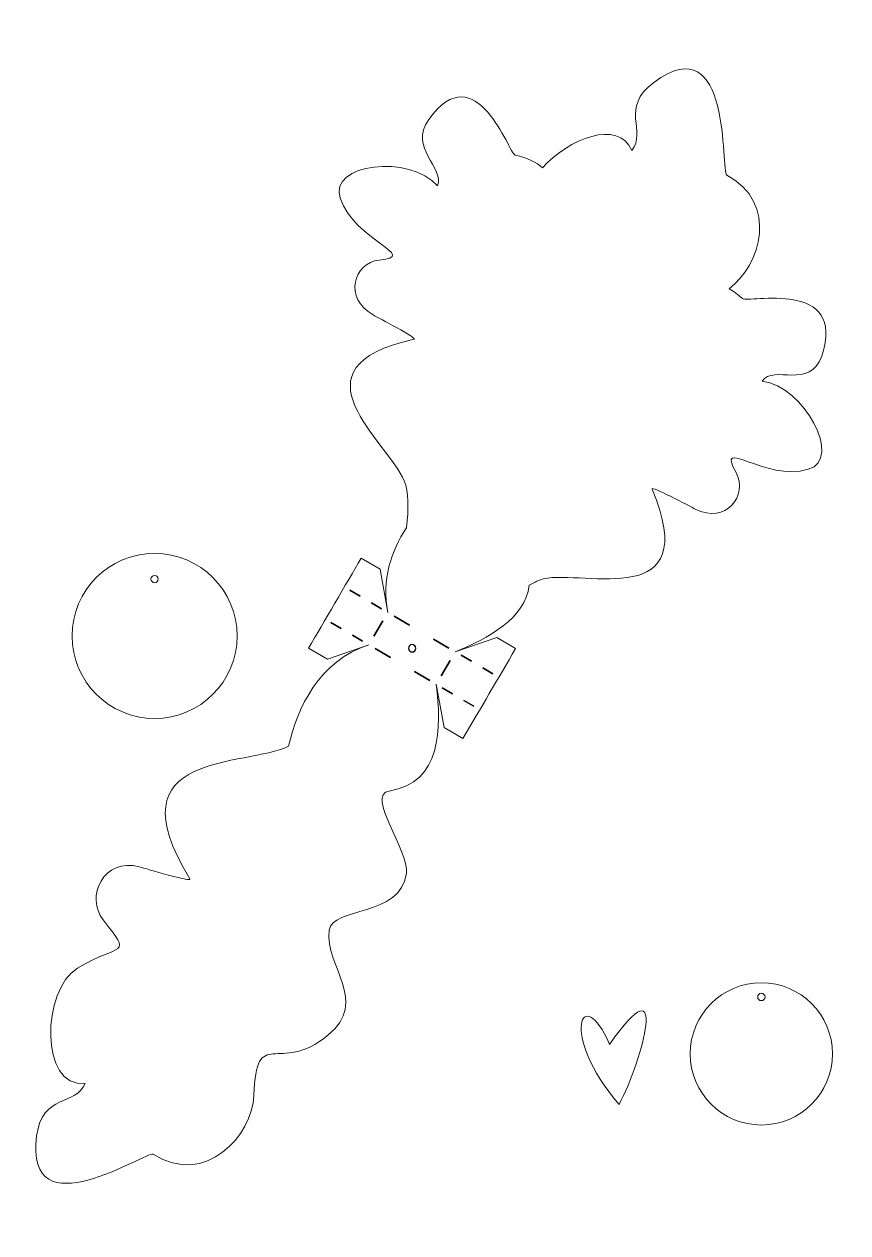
# Model space of a CAD drawing. Header units: millimetres. Extents: x -106 to 77, y -140 to 129.
import ezdxf

# ---------------------------------------------------------------- set-up
doc = ezdxf.new("R2010")
doc.units = ezdxf.units.MM
doc.header["$MEASUREMENT"] = 0
doc.layers.add('Layer 1', color=7, linetype='Continuous')

msp = doc.modelspace()

# ---------------------------------------------------------------- linework, layer by layer
at = {"layer": 'Layer 1', "color": 82, "lineweight": 5}
for points, knots in [([(-92.7736, -106.972), (-103.0213, -108.0926), (-102.4016, -86.0017), (-94.4982, -81.2676), (-94.4982, -81.2676), (-84.7465, -75.4265), (-82.1245, -78.897), (-88.7494, -70.4778), (-88.7494, -70.4778), (-92.7675, -65.3714), (-88.7014, -56.3869), (-80.6081, -58.6419), (-80.6081, -58.6419), (-79.2127, -59.0299), (-68.8019, -62.222), (-69.3696, -61.3029), (-69.3696, -61.3029), (-87.2063, -32.4456), (-56.7985, -36.4405), (-47.3617, -31.703), (-47.3617, -31.703), (-45.4052, -23.1919), (-40.6381, -12.685), (-29.4421, -9.0701), (-29.4421, -9.0701), (-29.4421, -9.0701), (-38.7032, -12.2477), (-38.7032, -12.2477), (-38.7032, -12.2477), (-38.7032, -12.2477), (-42.9045, -9.7869), (-42.9045, -9.7869), (-42.9045, -9.7869), (-39.5338, -4.0335), (-34.5321, 4.5069), (-31.1617, 10.2605), (-31.1617, 10.2605), (-31.1617, 10.2605), (-26.9603, 7.8), (-26.9603, 7.8), (-26.9603, 7.8), (-26.9603, 7.8), (-25.201, -1.8309), (-25.201, -1.8309), (-25.201, -1.8309), (-26.6635, 5.4372), (-24.4901, 11.8163), (-21.0644, 17.0092), (-21.0644, 17.0092), (-20.5371, 21.3716), (-20.562, 25.1364), (-21.5425, 27.4989), (-21.5425, 27.4989), (-25.1803, 36.2635), (-47.9635, 52.9027), (-19.3716, 59.1147), (-19.3716, 59.1147), (-18.4611, 59.3128), (-27.3094, 63.9106), (-28.4723, 64.5509), (-28.4723, 64.5509), (-35.2209, 68.2617), (-32.8005, 76.2209), (-27.1604, 76.7802), (-27.1604, 76.7802), (-17.8611, 77.7026), (-32.6134, 80.9861), (-35.8301, 90.6129), (-35.8301, 90.6129), (-38.436, 98.4152), (-20.3623, 100.4373), (-14.101, 93.3436), (-14.101, 93.3436), (-12.5558, 97.6707), (-20.685, 101.6879), (-16.048, 108.1843), (-16.048, 108.1843), (-5.495, 122.9694), (1.8106, 100.5687), (3.186, 100.2441), (3.186, 100.2441), (5.9253, 99.5978), (7.9235, 98.595), (9.3232, 97.3672), (9.3232, 97.3672), (15.0162, 103.8886), (26.24, 108.3264), (29.2342, 101.283), (29.2342, 101.283), (32.6661, 105.5338), (26.4558, 110.7164), (34.1528, 116.4347), (34.1528, 116.4347), (51.6708, 129.4496), (49.0647, 96.5218), (50.445, 95.776), (50.445, 95.776), (62.0812, 89.4892), (57.999, 75.6497), (50.988, 70.4028), (50.988, 70.4028), (51.9292, 69.8418), (52.9055, 69.1129), (53.9136, 68.1938), (53.9136, 68.1938), (54.9674, 67.2332), (77.445, 72.6863), (71.6117, 55.3658), (71.6117, 55.3658), (69.0487, 47.7554), (60.9074, 53.5783), (58.3113, 49.7967), (58.3113, 49.7967), (67.633, 48.6588), (76.4143, 32.4154), (68.6272, 30.0954), (68.6272, 30.0954), (59.0184, 27.2341), (47.8756, 37.6505), (52.489, 29.3609), (52.489, 29.3609), (55.287, 24.3331), (50.2687, 17.7295), (43.3921, 21.2223), (43.3921, 21.2223), (42.2062, 21.8238), (33.4053, 26.5572), (33.7701, 25.6837), (33.7701, 25.6837), (45.2343, -1.7485), (18.7053, 7.6754), (9.5487, 5.6619), (9.5487, 5.6619), (8.6309, 5.4601), (7.5368, 4.9512), (6.3238, 4.2119), (6.3238, 4.2119), (5.4714, -3.1831), (-2.8697, -7.6447), (-10.1621, -10.6415), (-10.1621, -10.6415), (-10.1621, -10.6415), (-0.9011, -7.4642), (-0.9011, -7.4642), (-0.9011, -7.4642), (-0.9011, -7.4642), (3.2999, -9.9253), (3.2999, -9.9253), (3.2999, -9.9253), (-0.6137, -16.6081), (-4.5285, -23.2903), (-8.4429, -29.9727), (-8.4429, -29.9727), (-8.4429, -29.9727), (-12.6439, -27.5119), (-12.6439, -27.5119), (-12.6439, -27.5119), (-12.6439, -27.5119), (-14.4033, -17.8807), (-14.4033, -17.8807), (-14.4033, -17.8807), (-13.2186, -27.6259), (-13.2166, -39.9022), (-24.9373, -41.713), (-24.9373, -41.713), (-30.23, -42.5306), (-20.4169, -54.9794), (-21.074, -60.079), (-21.074, -60.079), (-22.3461, -69.9527), (-37.6377, -67.5412), (-38.3123, -72.7793), (-38.3123, -72.7793), (-39.3485, -80.8246), (-29.2986, -88.5531), (-38.5731, -96.2148), (-38.5731, -96.2148), (-49.6839, -105.3934), (-54.494, -93.6294), (-55.098, -109.6757), (-55.098, -109.6757), (-55.4322, -118.5542), (-65.9164, -130.1805), (-77.5987, -122.7819), (-77.5987, -122.7819), (-78.9242, -121.9424), (-106.3733, -140.3158), (-103.5857, -118.671), (-103.5857, -118.671), (-102.3609, -109.1608), (-94.8035, -112.0441), (-92.7736, -106.972)], [0, 0, 0, 0, 0.02083333, 0.02083333, 0.02083333, 0.02083333, 0.04166667, 0.04166667, 0.04166667, 0.04166667, 0.0625, 0.0625, 0.0625, 0.0625, 0.08333333, 0.08333333, 0.08333333, 0.08333333, 0.10416667, 0.10416667, 0.10416667, 0.10416667, 0.125, 0.125, 0.125, 0.125, 0.14583333, 0.14583333, 0.14583333, 0.14583333, 0.16666667, 0.16666667, 0.16666667, 0.16666667, 0.1875, 0.1875, 0.1875, 0.1875, 0.20833333, 0.20833333, 0.20833333, 0.20833333, 0.22916667, 0.22916667, 0.22916667, 0.22916667, 0.25, 0.25, 0.25, 0.25, 0.27083333, 0.27083333, 0.27083333, 0.27083333, 0.29166667, 0.29166667, 0.29166667, 0.29166667, 0.3125, 0.3125, 0.3125, 0.3125, 0.33333333, 0.33333333, 0.33333333, 0.33333333, 0.35416667, 0.35416667, 0.35416667, 0.35416667, 0.375, 0.375, 0.375, 0.375, 0.39583333, 0.39583333, 0.39583333, 0.39583333, 0.41666667, 0.41666667, 0.41666667, 0.41666667, 0.4375, 0.4375, 0.4375, 0.4375, 0.45833333, 0.45833333, 0.45833333, 0.45833333, 0.47916667, 0.47916667, 0.47916667, 0.47916667, 0.5, 0.5, 0.5, 0.5, 0.52083333, 0.52083333, 0.52083333, 0.52083333, 0.54166667, 0.54166667, 0.54166667, 0.54166667, 0.5625, 0.5625, 0.5625, 0.5625, 0.58333333, 0.58333333, 0.58333333, 0.58333333, 0.60416667, 0.60416667, 0.60416667, 0.60416667, 0.625, 0.625, 0.625, 0.625, 0.64583333, 0.64583333, 0.64583333, 0.64583333, 0.66666667, 0.66666667, 0.66666667, 0.66666667, 0.6875, 0.6875, 0.6875, 0.6875, 0.70833333, 0.70833333, 0.70833333, 0.70833333, 0.72916667, 0.72916667, 0.72916667, 0.72916667, 0.75, 0.75, 0.75, 0.75, 0.77083333, 0.77083333, 0.77083333, 0.77083333, 0.79166667, 0.79166667, 0.79166667, 0.79166667, 0.8125, 0.8125, 0.8125, 0.8125, 0.83333333, 0.83333333, 0.83333333, 0.83333333, 0.85416667, 0.85416667, 0.85416667, 0.85416667, 0.875, 0.875, 0.875, 0.875, 0.89583333, 0.89583333, 0.89583333, 0.89583333, 0.91666667, 0.91666667, 0.91666667, 0.91666667, 0.9375, 0.9375, 0.9375, 0.9375, 0.95833333, 0.95833333, 0.95833333, 0.95833333, 0.97916667, 0.97916667, 0.97916667, 0.97916667, 1, 1, 1, 1]), ([(-77.2621, 11.3139), (-67.0935, 11.3139), (-58.8471, 3.0675), (-58.8471, -7.1011), (-58.8471, -7.1011), (-58.8471, -17.2697), (-67.0935, -25.5161), (-77.2621, -25.5161), (-77.2621, -25.5161), (-87.4307, -25.5161), (-95.6771, -17.2697), (-95.6771, -7.1011), (-95.6771, -7.1011), (-95.6771, 3.0675), (-87.4307, 11.3139), (-77.2621, 11.3139)], [0, 0, 0, 0, 0.25, 0.25, 0.25, 0.25, 0.5, 0.5, 0.5, 0.5, 0.75, 0.75, 0.75, 0.75, 1, 1, 1, 1])]:
    msp.add_open_spline(points, degree=3, knots=knots, dxfattribs=at)
at = {"layer": 'Layer 1', "color": 7, "lineweight": 5}
for points in [[(-77.2622, 6.415), (-76.8114, 6.415), (-76.446, 6.0496), (-76.446, 5.599), (-76.446, 5.599), (-76.446, 5.1482), (-76.8114, 4.7828), (-77.2622, 4.7828), (-77.2622, 4.7828), (-77.7128, 4.7828), (-78.0782, 5.1482), (-78.0782, 5.599), (-78.0782, 5.599), (-78.0782, 6.0496), (-77.7128, 6.415), (-77.2622, 6.415)], [(58.1461, -86.859), (58.5969, -86.859), (58.9623, -87.2244), (58.9623, -87.675), (58.9623, -87.675), (58.9623, -88.1258), (58.5969, -88.4912), (58.1461, -88.4912), (58.1461, -88.4912), (57.6955, -88.4912), (57.3301, -88.1258), (57.3301, -87.675), (57.3301, -87.675), (57.3301, -87.2244), (57.6955, -86.859), (58.1461, -86.859)]]:
    msp.add_open_spline(points, degree=3, knots=[0, 0, 0, 0, 0.25, 0.25, 0.25, 0.25, 0.5, 0.5, 0.5, 0.5, 0.75, 0.75, 0.75, 0.75, 1, 1, 1, 1], dxfattribs=at)
at = {"layer": 'Layer 1'}
for points, knots in [([(-31.3919, 1.8004), (-31.3919, 1.8004), (-33.6616, 3.1299), (-33.6616, 3.1299), (-33.6616, 3.1299), (-33.6616, 3.1299), (-31.3919, 1.8004), (-31.3919, 1.8004)], [0, 0, 0, 0, 0.5, 0.5, 0.5, 0.5, 1, 1, 1, 1]), ([(-26.5937, -1.0114), (-26.5937, -1.0114), (-28.8634, 0.3181), (-28.8634, 0.3181), (-28.8634, 0.3181), (-28.8634, 0.3181), (-26.5937, -1.0114), (-26.5937, -1.0114)], [0, 0, 0, 0, 0.5, 0.5, 0.5, 0.5, 1, 1, 1, 1]), ([(-20.3611, -4.6665), (-20.3611, -4.6665), (-23.7684, -2.6703), (-23.7684, -2.6703), (-23.7684, -2.6703), (-23.7684, -2.6703), (-20.3611, -4.6665), (-20.3611, -4.6665)], [0, 0, 0, 0, 0.5, 0.5, 0.5, 0.5, 1, 1, 1, 1]), ([(-35.6332, -5.4384), (-35.6332, -5.4384), (-37.9029, -4.1089), (-37.9029, -4.1089), (-37.9029, -4.1089), (-37.9029, -4.1089), (-35.6332, -5.4384), (-35.6332, -5.4384)], [0, 0, 0, 0, 0.5, 0.5, 0.5, 0.5, 1, 1, 1, 1]), ([(-28.3193, -7.1543), (-28.3193, -7.1543), (-26.3231, -3.7469), (-26.3231, -3.7469), (-26.3231, -3.7469), (-26.3231, -3.7469), (-28.3193, -7.1543), (-28.3193, -7.1543)], [0, 0, 0, 0, 0.5, 0.5, 0.5, 0.5, 1, 1, 1, 1]), ([(-30.835, -8.2502), (-30.835, -8.2502), (-33.1047, -6.9207), (-33.1047, -6.9207), (-33.1047, -6.9207), (-33.1047, -6.9207), (-30.835, -8.2502), (-30.835, -8.2502)], [0, 0, 0, 0, 0.5, 0.5, 0.5, 0.5, 1, 1, 1, 1]), ([(-11.5948, -9.8023), (-11.5948, -9.8023), (-15.0021, -7.8061), (-15.0021, -7.8061), (-15.0021, -7.8061), (-15.0021, -7.8061), (-11.5948, -9.8023), (-11.5948, -9.8023)], [0, 0, 0, 0, 0.5, 0.5, 0.5, 0.5, 1, 1, 1, 1]), ([(-24.6021, -11.9054), (-24.6021, -11.9054), (-28.0094, -9.9092), (-28.0094, -9.9092), (-28.0094, -9.9092), (-28.0094, -9.9092), (-24.6021, -11.9054), (-24.6021, -11.9054)], [0, 0, 0, 0, 0.5, 0.5, 0.5, 0.5, 1, 1, 1, 1]), ([(-19.8023, -9.04), (-19.3515, -9.04), (-18.9861, -9.4054), (-18.9861, -9.856), (-18.9861, -9.856), (-18.9861, -10.3068), (-19.3515, -10.6722), (-19.8023, -10.6722), (-19.8023, -10.6722), (-20.2529, -10.6722), (-20.6183, -10.3068), (-20.6183, -9.856), (-20.6183, -9.856), (-20.6183, -9.4054), (-20.2529, -9.04), (-19.8023, -9.04)], [0, 0, 0, 0, 0.25, 0.25, 0.25, 0.25, 0.5, 0.5, 0.5, 0.5, 0.75, 0.75, 0.75, 0.75, 1, 1, 1, 1]), ([(-13.281, -15.9646), (-13.281, -15.9646), (-11.2848, -12.5573), (-11.2848, -12.5573), (-11.2848, -12.5573), (-11.2848, -12.5573), (-13.281, -15.9646), (-13.281, -15.9646)], [0, 0, 0, 0, 0.5, 0.5, 0.5, 0.5, 1, 1, 1, 1]), ([(-6.5665, -12.7477), (-6.5665, -12.7477), (-8.8362, -11.4182), (-8.8362, -11.4182), (-8.8362, -11.4182), (-8.8362, -11.4182), (-6.5665, -12.7477), (-6.5665, -12.7477)], [0, 0, 0, 0, 0.5, 0.5, 0.5, 0.5, 1, 1, 1, 1]), ([(-15.8357, -17.0412), (-15.8357, -17.0412), (-19.243, -15.045), (-19.243, -15.045), (-19.243, -15.045), (-19.243, -15.045), (-15.8357, -17.0412), (-15.8357, -17.0412)], [0, 0, 0, 0, 0.5, 0.5, 0.5, 0.5, 1, 1, 1, 1]), ([(-1.7683, -15.5596), (-1.7683, -15.5596), (-4.038, -14.23), (-4.038, -14.23), (-4.038, -14.23), (-4.038, -14.23), (-1.7683, -15.5596), (-1.7683, -15.5596)], [0, 0, 0, 0, 0.5, 0.5, 0.5, 0.5, 1, 1, 1, 1]), ([(-10.8078, -19.9865), (-10.8078, -19.9865), (-13.0775, -18.657), (-13.0775, -18.657), (-13.0775, -18.657), (-13.0775, -18.657), (-10.8078, -19.9865), (-10.8078, -19.9865)], [0, 0, 0, 0, 0.5, 0.5, 0.5, 0.5, 1, 1, 1, 1]), ([(-6.0096, -22.7984), (-6.0096, -22.7984), (-8.2793, -21.4688), (-8.2793, -21.4688), (-8.2793, -21.4688), (-8.2793, -21.4688), (-6.0096, -22.7984), (-6.0096, -22.7984)], [0, 0, 0, 0, 0.5, 0.5, 0.5, 0.5, 1, 1, 1, 1])]:
    msp.add_open_spline(points, degree=3, knots=knots, dxfattribs=at)
at = {"layer": 'Layer 1', "lineweight": 5}
for points in [[(-31.3919, 1.8004), (-31.3919, 1.8004), (-33.6616, 3.1299), (-33.6616, 3.1299)], [(-26.5937, -1.0114), (-26.5937, -1.0114), (-28.8634, 0.3181), (-28.8634, 0.3181)], [(-20.3611, -4.6665), (-20.3611, -4.6665), (-23.7684, -2.6703), (-23.7684, -2.6703)], [(-35.6332, -5.4384), (-35.6332, -5.4384), (-37.9029, -4.1089), (-37.9029, -4.1089)], [(-28.3193, -7.1543), (-28.3193, -7.1543), (-26.3231, -3.7469), (-26.3231, -3.7469)], [(-30.835, -8.2502), (-30.835, -8.2502), (-33.1047, -6.9207), (-33.1047, -6.9207)], [(-11.5948, -9.8023), (-11.5948, -9.8023), (-15.0021, -7.8061), (-15.0021, -7.8061)], [(-24.6021, -11.9054), (-24.6021, -11.9054), (-28.0094, -9.9092), (-28.0094, -9.9092)], [(-13.281, -15.9646), (-13.281, -15.9646), (-11.2848, -12.5573), (-11.2848, -12.5573)], [(-6.5665, -12.7477), (-6.5665, -12.7477), (-8.8362, -11.4182), (-8.8362, -11.4182)], [(-15.8357, -17.0412), (-15.8357, -17.0412), (-19.243, -15.045), (-19.243, -15.045)], [(-1.7683, -15.5596), (-1.7683, -15.5596), (-4.038, -14.23), (-4.038, -14.23)], [(-10.8078, -19.9865), (-10.8078, -19.9865), (-13.0775, -18.657), (-13.0775, -18.657)], [(-6.0096, -22.7984), (-6.0096, -22.7984), (-8.2793, -21.4688), (-8.2793, -21.4688)]]:
    msp.add_open_spline(points, degree=3, dxfattribs=at)
msp.add_open_spline([(-19.8023, -9.04), (-19.3515, -9.04), (-18.9861, -9.4054), (-18.9861, -9.856), (-18.9861, -9.856), (-18.9861, -10.3068), (-19.3515, -10.6722), (-19.8023, -10.6722), (-19.8023, -10.6722), (-20.2529, -10.6722), (-20.6183, -10.3068), (-20.6183, -9.856), (-20.6183, -9.856), (-20.6183, -9.4054), (-20.2529, -9.04), (-19.8023, -9.04)], degree=3, knots=[0, 0, 0, 0, 0.25, 0.25, 0.25, 0.25, 0.5, 0.5, 0.5, 0.5, 0.75, 0.75, 0.75, 0.75, 1, 1, 1, 1], dxfattribs=at)
at = {"layer": 'Layer 1', "color": 30, "lineweight": 5}
msp.add_open_spline([(24.288, -98.2848), (18.1303, -84.1068), (12.9449, -96.0003), (26.3836, -111.6644), (26.3836, -111.6644), (31.7873, -101.5741), (37.607, -79.067), (24.288, -98.2848)], degree=3, knots=[0, 0, 0, 0, 0.5, 0.5, 0.5, 0.5, 1, 1, 1, 1], dxfattribs=at)
at = {"layer": 'Layer 1', "color": 140, "lineweight": 5}
msp.add_open_spline([(58.1462, -84.5001), (66.9123, -84.5001), (74.0212, -91.6091), (74.0212, -100.3751), (74.0212, -100.3751), (74.0212, -109.1412), (66.9123, -116.2501), (58.1462, -116.2501), (58.1462, -116.2501), (49.3802, -116.2501), (42.2712, -109.1412), (42.2712, -100.3751), (42.2712, -100.3751), (42.2712, -91.6091), (49.3802, -84.5001), (58.1462, -84.5001)], degree=3, knots=[0, 0, 0, 0, 0.25, 0.25, 0.25, 0.25, 0.5, 0.5, 0.5, 0.5, 0.75, 0.75, 0.75, 0.75, 1, 1, 1, 1], dxfattribs=at)

doc.saveas('drawing.dxf')
